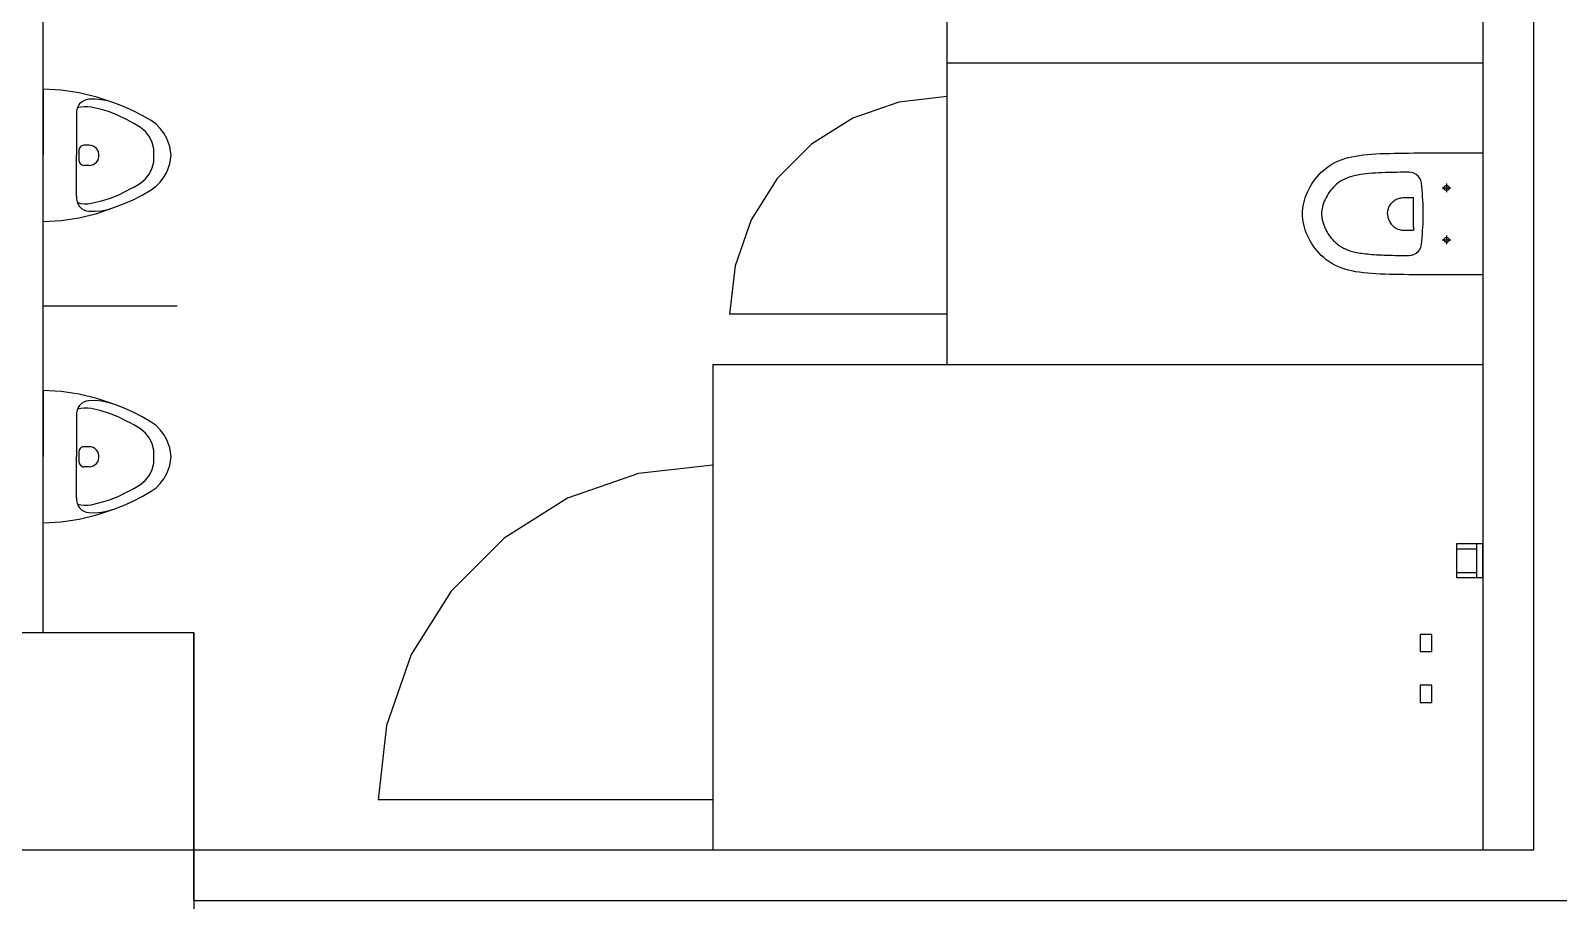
# Model space of a CAD drawing. Header units: centimetres. Extents: x 0 to 12606, y -30 to 2970.
# Drawn here: x 1705.4 to 1933.5, y 1271.8 to 1401.7 of the extents above; entities that cross this region are included whole.
import ezdxf

# ---------------------------------------------------------------- set-up
doc = ezdxf.new("R2010")
doc.units = ezdxf.units.CM
doc.layers.add('SCOTT-MIMARI', color=8, linetype='CONTINUOUS')

msp = doc.modelspace()

# ---------------------------------------------------------------- linework, layer by layer
at = {"layer": 'SCOTT-MIMARI'}
for p, q in [((1842.24, 1396.8), (1842.24, 1441.8)), ((1922.24, 1396.8), (1842.24, 1396.8)), ((1842.24, 1351.8), (1842.24, 1396.8)), ((1707.24, 1392.92), (1707.24, 1383.05)), ((1712.24, 1389.21), (1712.24, 1383.05)), ((1707.24, 1373.17), (1707.24, 1383.05)), ((1712.24, 1376.88), (1712.24, 1383.05)), ((1712.59, 1383.78), (1712.59, 1382.28)), ((1714.09, 1384.53), (1713.34, 1384.53)), ((1901.06, 1382.37), (1901.57, 1382.54)), ((1901.57, 1382.54), (1902.1, 1382.69)), ((1902.1, 1382.69), (1902.64, 1382.82)), ((1902.64, 1382.82), (1903.21, 1382.93)), ((1903.21, 1382.93), (1903.78, 1383.02)), ((1903.78, 1383.02), (1904.37, 1383.1)), ((1904.37, 1383.1), (1904.98, 1383.16)), ((1904.98, 1383.16), (1905.6, 1383.21)), ((1905.6, 1383.21), (1906.24, 1383.25)), ((1906.24, 1383.25), (1906.89, 1383.29)), ((1906.89, 1383.29), (1907.55, 1383.31)), ((1907.55, 1383.31), (1908.24, 1383.33)), ((1908.24, 1383.33), (1908.94, 1383.35)), ((1908.94, 1383.35), (1909.65, 1383.37)), ((1909.65, 1383.37), (1910.39, 1383.38)), ((1910.39, 1383.38), (1911.15, 1383.38)), ((1911.15, 1383.38), (1911.92, 1383.39)), ((1911.92, 1383.39), (1913.55, 1383.4)), ((1913.55, 1383.4), (1915.27, 1383.41)), ((1915.27, 1383.41), (1922.24, 1383.42)), ((1922.24, 1365.17), (1922.24, 1383.42)), ((1714.09, 1381.53), (1713.34, 1381.53)), ((1897.44, 1379.82), (1897.75, 1380.17)), ((1897.75, 1380.17), (1898.08, 1380.51)), ((1898.08, 1380.51), (1898.44, 1380.83)), ((1898.44, 1380.83), (1898.82, 1381.14)), ((1898.82, 1381.14), (1899.22, 1381.43)), ((1899.22, 1381.43), (1899.65, 1381.7)), ((1899.65, 1381.7), (1900.1, 1381.95)), ((1900.1, 1381.95), (1900.57, 1382.17)), ((1900.57, 1382.17), (1901.06, 1382.37)), ((1903.95, 1380.16), (1903.54, 1380.09)), ((1904.37, 1380.22), (1903.95, 1380.16)), ((1904.8, 1380.27), (1904.37, 1380.22)), ((1905.25, 1380.31), (1904.8, 1380.27)), ((1905.71, 1380.35), (1905.25, 1380.31)), ((1906.18, 1380.38), (1905.71, 1380.35)), ((1906.66, 1380.41), (1906.18, 1380.38)), ((1907.14, 1380.43), (1906.66, 1380.41)), ((1907.65, 1380.45), (1907.14, 1380.43)), ((1908.18, 1380.47), (1907.65, 1380.45)), ((1908.73, 1380.48), (1908.18, 1380.47)), ((1909.3, 1380.49), (1908.73, 1380.48)), ((1909.9, 1380.5), (1909.3, 1380.49)), ((1910.51, 1380.51), (1909.9, 1380.5)), ((1911.15, 1380.52), (1910.51, 1380.51)), ((1896.01, 1377.52), (1896.2, 1377.92)), ((1896.2, 1377.92), (1896.4, 1378.31)), ((1896.4, 1378.31), (1896.63, 1378.7)), ((1896.63, 1378.7), (1896.88, 1379.08)), ((1896.88, 1379.08), (1897.15, 1379.45)), ((1897.15, 1379.45), (1897.44, 1379.82)), ((1899.68, 1378.05), (1899.47, 1377.8)), ((1899.9, 1378.29), (1899.68, 1378.05)), ((1900.13, 1378.52), (1899.9, 1378.29)), ((1900.37, 1378.73), (1900.13, 1378.52)), ((1900.62, 1378.93), (1900.37, 1378.73)), ((1900.89, 1379.12), (1900.62, 1378.93)), ((1901.17, 1379.29), (1900.89, 1379.12)), ((1901.46, 1379.44), (1901.17, 1379.29)), ((1901.77, 1379.58), (1901.46, 1379.44)), ((1902.09, 1379.71), (1901.77, 1379.58)), ((1902.43, 1379.82), (1902.09, 1379.71)), ((1902.79, 1379.92), (1902.43, 1379.82)), ((1903.16, 1380.01), (1902.79, 1379.92)), ((1903.54, 1380.09), (1903.16, 1380.01)), ((1913.08, 1378.37), (1913.02, 1378.88)), ((1913.13, 1377.87), (1913.08, 1378.37)), ((1916.15, 1378.17), (1917.43, 1378.17)), ((1916.79, 1378.81), (1916.79, 1377.53)), ((1895.38, 1375.47), (1895.46, 1375.88)), ((1895.46, 1375.88), (1895.57, 1376.29)), ((1895.57, 1376.29), (1895.69, 1376.7)), ((1895.69, 1376.7), (1895.84, 1377.11)), ((1895.84, 1377.11), (1896.01, 1377.52)), ((1898.33, 1375.61), (1898.26, 1375.33)), ((1898.42, 1375.89), (1898.33, 1375.61)), ((1898.53, 1376.17), (1898.42, 1375.89)), ((1898.65, 1376.45), (1898.53, 1376.17)), ((1898.79, 1376.73), (1898.65, 1376.45)), ((1898.94, 1377), (1898.79, 1376.73)), ((1899.1, 1377.28), (1898.94, 1377)), ((1899.28, 1377.54), (1899.1, 1377.28)), ((1899.47, 1377.8), (1899.28, 1377.54)), ((1908.33, 1375.56), (1908.42, 1375.7)), ((1908.42, 1375.7), (1908.52, 1375.83)), ((1908.52, 1375.83), (1908.63, 1375.95)), ((1908.63, 1375.95), (1908.74, 1376.07)), ((1908.74, 1376.07), (1908.87, 1376.18)), ((1908.87, 1376.18), (1908.99, 1376.28)), ((1908.99, 1376.28), (1909.13, 1376.37)), ((1909.13, 1376.37), (1909.28, 1376.45)), ((1909.28, 1376.45), (1909.43, 1376.52)), ((1909.43, 1376.52), (1909.59, 1376.59)), ((1909.59, 1376.59), (1909.75, 1376.64)), ((1909.75, 1376.64), (1909.93, 1376.68)), ((1909.93, 1376.68), (1910.11, 1376.71)), ((1910.11, 1376.71), (1910.3, 1376.73)), ((1910.3, 1376.73), (1910.49, 1376.73)), ((1910.49, 1376.73), (1911.85, 1376.72)), ((1911.85, 1376.22), (1911.85, 1376.72)), ((1911.86, 1376), (1911.85, 1376.22)), ((1911.86, 1375.13), (1911.86, 1376)), ((1913.18, 1377.36), (1913.13, 1377.87)), ((1913.21, 1376.85), (1913.18, 1377.36)), ((1913.24, 1376.34), (1913.21, 1376.85)), ((1913.27, 1375.83), (1913.24, 1376.34)), ((1913.29, 1375.32), (1913.27, 1375.83)), ((1895.28, 1374.3), (1895.29, 1374.64)), ((1895.29, 1373.95), (1895.28, 1374.3)), ((1895.29, 1374.64), (1895.32, 1375.05)), ((1895.32, 1373.54), (1895.29, 1373.95)), ((1895.32, 1375.05), (1895.38, 1375.47)), ((1895.38, 1373.13), (1895.32, 1373.54)), ((1898.16, 1374.8), (1898.13, 1374.55)), ((1898.13, 1374.55), (1898.13, 1374.3)), ((1898.13, 1374.3), (1898.13, 1374.18)), ((1898.13, 1374.18), (1898.13, 1374.06)), ((1898.13, 1374.06), (1898.14, 1373.94)), ((1898.14, 1373.94), (1898.16, 1373.81)), ((1898.2, 1375.06), (1898.16, 1374.8)), ((1898.16, 1373.81), (1898.17, 1373.68)), ((1898.17, 1373.68), (1898.2, 1373.55)), ((1898.26, 1375.33), (1898.2, 1375.06)), ((1898.2, 1373.55), (1898.22, 1373.41)), ((1898.22, 1373.41), (1898.26, 1373.27)), ((1907.98, 1374.46), (1908, 1374.63)), ((1907.98, 1374.3), (1907.98, 1374.46)), ((1907.98, 1374.3), (1907.98, 1374.13)), ((1907.98, 1374.13), (1908, 1373.97)), ((1908, 1374.63), (1908.03, 1374.79)), ((1908, 1373.97), (1908.03, 1373.8)), ((1908.03, 1374.79), (1908.07, 1374.95)), ((1908.03, 1373.8), (1908.07, 1373.64)), ((1908.07, 1374.95), (1908.12, 1375.11)), ((1908.07, 1373.64), (1908.12, 1373.48)), ((1908.12, 1375.11), (1908.18, 1375.27)), ((1908.12, 1373.48), (1908.18, 1373.33)), ((1908.18, 1375.27), (1908.25, 1375.42)), ((1908.18, 1373.33), (1908.25, 1373.18)), ((1908.25, 1375.42), (1908.33, 1375.56)), ((1911.86, 1374.09), (1911.86, 1375.13)), ((1911.86, 1373.25), (1911.86, 1374.09)), ((1913.3, 1374.81), (1913.29, 1375.32)), ((1913.29, 1373.28), (1913.3, 1373.79)), ((1913.3, 1374.3), (1913.3, 1374.81)), ((1913.3, 1373.79), (1913.3, 1374.3)), ((1895.46, 1372.72), (1895.38, 1373.13)), ((1895.57, 1372.3), (1895.46, 1372.72)), ((1895.69, 1371.89), (1895.57, 1372.3)), ((1895.84, 1371.48), (1895.69, 1371.89)), ((1896.01, 1371.08), (1895.84, 1371.48)), ((1896.2, 1370.68), (1896.01, 1371.08)), ((1898.26, 1373.27), (1898.29, 1373.12)), ((1898.29, 1373.12), (1898.34, 1372.97)), ((1898.34, 1372.97), (1898.39, 1372.81)), ((1898.39, 1372.81), (1898.44, 1372.66)), ((1898.44, 1372.66), (1898.5, 1372.5)), ((1898.5, 1372.5), (1898.57, 1372.33)), ((1898.57, 1372.33), (1898.64, 1372.17)), ((1898.64, 1372.17), (1898.71, 1372.01)), ((1898.71, 1372.01), (1898.79, 1371.85)), ((1898.79, 1371.85), (1898.88, 1371.7)), ((1898.88, 1371.7), (1898.97, 1371.54)), ((1898.97, 1371.54), (1899.06, 1371.38)), ((1899.06, 1371.38), (1899.16, 1371.23)), ((1899.16, 1371.23), (1899.26, 1371.08)), ((1899.26, 1371.08), (1899.36, 1370.94)), ((1908.25, 1373.18), (1908.33, 1373.04)), ((1908.33, 1373.04), (1908.42, 1372.9)), ((1908.42, 1372.9), (1908.52, 1372.77)), ((1908.52, 1372.77), (1908.62, 1372.64)), ((1908.62, 1372.64), (1908.74, 1372.53)), ((1908.74, 1372.53), (1908.86, 1372.42)), ((1908.86, 1372.42), (1908.99, 1372.32)), ((1908.99, 1372.32), (1909.12, 1372.23)), ((1909.12, 1372.23), (1909.27, 1372.15)), ((1909.27, 1372.15), (1909.42, 1372.07)), ((1909.42, 1372.07), (1909.57, 1372.01)), ((1909.57, 1372.01), (1909.74, 1371.96)), ((1909.74, 1371.96), (1909.92, 1371.91)), ((1909.92, 1371.91), (1910.1, 1371.88)), ((1910.1, 1371.88), (1910.29, 1371.87)), ((1910.29, 1371.87), (1910.48, 1371.86)), ((1910.48, 1371.86), (1911.85, 1371.87)), ((1911.85, 1372.37), (1911.86, 1373.25)), ((1911.85, 1372.37), (1911.85, 1371.87)), ((1913.13, 1370.73), (1913.18, 1371.24)), ((1913.18, 1371.24), (1913.21, 1371.75)), ((1913.21, 1371.75), (1913.24, 1372.25)), ((1913.24, 1372.25), (1913.27, 1372.76)), ((1913.27, 1372.76), (1913.29, 1373.28)), ((1916.79, 1371.06), (1916.79, 1369.78)), ((1896.4, 1370.28), (1896.2, 1370.68)), ((1896.63, 1369.9), (1896.4, 1370.28)), ((1896.88, 1369.51), (1896.63, 1369.9)), ((1897.15, 1369.14), (1896.88, 1369.51)), ((1897.44, 1368.77), (1897.15, 1369.14)), ((1897.75, 1368.42), (1897.44, 1368.77)), ((1899.36, 1370.94), (1899.47, 1370.8)), ((1899.47, 1370.8), (1899.57, 1370.66)), ((1899.57, 1370.66), (1899.68, 1370.53)), ((1899.68, 1370.53), (1899.8, 1370.41)), ((1899.8, 1370.41), (1899.91, 1370.29)), ((1899.91, 1370.29), (1900.03, 1370.17)), ((1900.03, 1370.17), (1900.14, 1370.06)), ((1900.14, 1370.06), (1900.26, 1369.96)), ((1900.26, 1369.96), (1900.38, 1369.85)), ((1900.38, 1369.85), (1900.5, 1369.76)), ((1900.5, 1369.76), (1900.62, 1369.67)), ((1900.62, 1369.67), (1900.74, 1369.58)), ((1900.74, 1369.58), (1900.87, 1369.49)), ((1900.87, 1369.49), (1900.99, 1369.41)), ((1900.99, 1369.41), (1901.12, 1369.33)), ((1901.12, 1369.33), (1901.26, 1369.26)), ((1901.26, 1369.26), (1901.4, 1369.18)), ((1901.4, 1369.18), (1901.54, 1369.12)), ((1901.54, 1369.12), (1901.68, 1369.05)), ((1901.68, 1369.05), (1901.83, 1368.98)), ((1901.83, 1368.98), (1901.99, 1368.92)), ((1901.99, 1368.92), (1902.16, 1368.86)), ((1902.16, 1368.86), (1902.34, 1368.8)), ((1902.34, 1368.8), (1902.52, 1368.74)), ((1913.02, 1369.71), (1913.08, 1370.22)), ((1913.08, 1370.22), (1913.13, 1370.73)), ((1916.15, 1370.42), (1917.43, 1370.42)), ((1898.08, 1368.08), (1897.75, 1368.42)), ((1898.44, 1367.76), (1898.08, 1368.08)), ((1898.82, 1367.45), (1898.44, 1367.76)), ((1899.22, 1367.16), (1898.82, 1367.45)), ((1899.65, 1366.89), (1899.22, 1367.16)), ((1900.1, 1366.65), (1899.65, 1366.89)), ((1900.57, 1366.42), (1900.1, 1366.65)), ((1902.52, 1368.74), (1902.72, 1368.69)), ((1902.72, 1368.69), (1902.93, 1368.64)), ((1902.93, 1368.64), (1903.14, 1368.59)), ((1903.14, 1368.59), (1903.37, 1368.54)), ((1903.37, 1368.54), (1903.61, 1368.49)), ((1903.61, 1368.49), (1903.86, 1368.45)), ((1903.86, 1368.45), (1904.13, 1368.41)), ((1904.13, 1368.41), (1904.4, 1368.37)), ((1904.4, 1368.37), (1904.69, 1368.34)), ((1904.69, 1368.34), (1904.98, 1368.31)), ((1904.98, 1368.31), (1905.3, 1368.28)), ((1905.3, 1368.28), (1905.62, 1368.25)), ((1905.62, 1368.25), (1905.96, 1368.23)), ((1905.96, 1368.23), (1906.31, 1368.2)), ((1906.31, 1368.2), (1906.67, 1368.18)), ((1906.67, 1368.18), (1907.05, 1368.17)), ((1907.05, 1368.17), (1907.44, 1368.15)), ((1907.44, 1368.15), (1907.85, 1368.14)), ((1907.85, 1368.14), (1908.28, 1368.12)), ((1908.28, 1368.12), (1908.72, 1368.11)), ((1908.72, 1368.11), (1909.17, 1368.1)), ((1909.17, 1368.1), (1909.64, 1368.09)), ((1909.64, 1368.09), (1910.13, 1368.09)), ((1910.13, 1368.09), (1910.63, 1368.08)), ((1910.63, 1368.08), (1911.15, 1368.08)), ((1901.06, 1366.22), (1900.57, 1366.42)), ((1901.57, 1366.05), (1901.06, 1366.22)), ((1902.1, 1365.9), (1901.57, 1366.05)), ((1902.64, 1365.77), (1902.1, 1365.9)), ((1903.21, 1365.66), (1902.64, 1365.77)), ((1903.78, 1365.57), (1903.21, 1365.66)), ((1904.37, 1365.49), (1903.78, 1365.57)), ((1904.98, 1365.43), (1904.37, 1365.49)), ((1905.6, 1365.38), (1904.98, 1365.43)), ((1906.24, 1365.34), (1905.6, 1365.38)), ((1906.89, 1365.31), (1906.24, 1365.34)), ((1907.55, 1365.28), (1906.89, 1365.31)), ((1908.24, 1365.26), (1907.55, 1365.28)), ((1908.94, 1365.24), (1908.24, 1365.26)), ((1909.65, 1365.23), (1908.94, 1365.24)), ((1910.39, 1365.22), (1909.65, 1365.23)), ((1911.15, 1365.21), (1910.39, 1365.22)), ((1911.92, 1365.2), (1911.15, 1365.21)), ((1913.55, 1365.19), (1911.92, 1365.2)), ((1916.17, 1365.18), (1913.55, 1365.19)), ((1922.24, 1365.17), (1916.17, 1365.18)), ((1807.24, 1351.8), (1922.24, 1351.8)), ((1807.24, 1351.8), (1807.24, 1279.3)), ((1707.24, 1347.92), (1707.24, 1338.05)), ((1712.24, 1344.21), (1712.24, 1338.05)), ((1714.09, 1339.53), (1713.34, 1339.53)), ((1707.24, 1328.17), (1707.24, 1338.05)), ((1712.24, 1331.88), (1712.24, 1338.05)), ((1712.59, 1338.78), (1712.59, 1337.28)), ((1714.09, 1336.53), (1713.34, 1336.53)), ((1729.74, 1279.3), (1729.74, 1311.8)), ((1729.74, 1271.8), (1729.74, 1279.3)), ((1729.74, 1271.8), (2022.24, 1271.8))]:
    msp.add_line(p, q, dxfattribs=at)
for points in [[(1703.49, 1668.05), (1929.74, 1668.05), (1929.74, 1279.3), (1703.49, 1279.3), (1703.49, 1668.05)], [(1922.24, 1279.3), (1922.24, 1531.8)], [(1707.24, 1311.8), (1707.24, 1499.3)], [(1717.81, 1390.87), (1715.25, 1391.74), (1712.62, 1392.37), (1709.94, 1392.77), (1707.24, 1392.92)], [(1842.24, 1391.8), (1835.01, 1390.98), (1828.14, 1388.58), (1821.97, 1384.71), (1816.83, 1379.56), (1812.96, 1373.4), (1810.55, 1366.53), (1809.74, 1359.3)], [(1714.08, 1391.4), (1713.69, 1391.34), (1713.32, 1391.19), (1712.98, 1390.98), (1712.69, 1390.7), (1712.47, 1390.37), (1712.31, 1390), (1712.24, 1389.61), (1712.24, 1389.21)], [(1714.4, 1390.22), (1713.9, 1390.29), (1713.39, 1390.29), (1712.89, 1390.24), (1712.41, 1390.12)], [(1717.81, 1390.87), (1716.91, 1391.15), (1715.98, 1391.33), (1715.03, 1391.41), (1714.08, 1391.4)], [(1719.71, 1388.36), (1718.44, 1388.99), (1717.13, 1389.51), (1715.78, 1389.92), (1714.4, 1390.22)], [(1723.38, 1388.21), (1722.04, 1388.98), (1720.67, 1389.69), (1719.26, 1390.32), (1717.81, 1390.87)], [(1721.79, 1387.19), (1721.28, 1387.5), (1720.76, 1387.79), (1720.24, 1388.08), (1719.71, 1388.36)], [(1723.78, 1383.05), (1723.76, 1384.01), (1723.53, 1384.94), (1723.12, 1385.81), (1722.53, 1386.57), (1721.79, 1387.19)], [(1725.7, 1385.56), (1725.27, 1386.35), (1724.73, 1387.06), (1724.1, 1387.68), (1723.38, 1388.21)], [(1725.7, 1380.53), (1726.18, 1381.75), (1726.34, 1383.05), (1726.18, 1384.35), (1725.7, 1385.56)], [(1713.34, 1384.53), (1713.17, 1384.51), (1713.01, 1384.46), (1712.87, 1384.37), (1712.75, 1384.25), (1712.66, 1384.11), (1712.61, 1383.95), (1712.59, 1383.78)], [(1714.09, 1381.53), (1714.4, 1381.57), (1714.7, 1381.66), (1714.97, 1381.82), (1715.2, 1382.03), (1715.39, 1382.28), (1715.51, 1382.57), (1715.58, 1382.88), (1715.58, 1383.19), (1715.51, 1383.5), (1715.39, 1383.78), (1715.2, 1384.04), (1714.97, 1384.25), (1714.7, 1384.4), (1714.4, 1384.5), (1714.09, 1384.53)], [(1721.79, 1378.9), (1722.53, 1379.52), (1723.12, 1380.28), (1723.53, 1381.15), (1723.76, 1382.08), (1723.78, 1383.05)], [(1712.59, 1382.28), (1712.61, 1382.12), (1712.66, 1381.96), (1712.75, 1381.82), (1712.87, 1381.7), (1713.01, 1381.61), (1713.17, 1381.55), (1713.34, 1381.53)], [(1723.38, 1377.89), (1724.1, 1378.41), (1724.73, 1379.03), (1725.27, 1379.75), (1725.7, 1380.53)], [(1913.02, 1378.88), (1912.93, 1379.26), (1912.77, 1379.61), (1912.54, 1379.92), (1912.25, 1380.17), (1911.91, 1380.36), (1911.54, 1380.48), (1911.15, 1380.52)], [(1717.81, 1375.22), (1719.26, 1375.77), (1720.67, 1376.41), (1722.04, 1377.11), (1723.38, 1377.89)], [(1719.71, 1377.73), (1720.24, 1378.01), (1720.76, 1378.3), (1721.28, 1378.6), (1721.79, 1378.9)], [(1712.24, 1376.88), (1712.24, 1376.48), (1712.31, 1376.09), (1712.47, 1375.72), (1712.69, 1375.39), (1712.98, 1375.11), (1713.32, 1374.9), (1713.69, 1374.76), (1714.08, 1374.69)], [(1712.41, 1375.98), (1712.89, 1375.86), (1713.39, 1375.8), (1713.9, 1375.81), (1714.4, 1375.88)], [(1714.4, 1375.88), (1715.78, 1376.18), (1717.13, 1376.59), (1718.44, 1377.11), (1719.71, 1377.73)], [(1707.24, 1373.17), (1709.94, 1373.32), (1712.62, 1373.72), (1715.25, 1374.35), (1717.81, 1375.22)], [(1714.08, 1374.69), (1715.03, 1374.68), (1715.98, 1374.76), (1716.91, 1374.94), (1717.81, 1375.22)], [(1911.15, 1368.08), (1911.54, 1368.11), (1911.91, 1368.23), (1912.25, 1368.42), (1912.54, 1368.67), (1912.77, 1368.98), (1912.93, 1369.34), (1913.02, 1369.71)], [(1707.24, 1360.55), (1727.24, 1360.55)], [(1842.24, 1359.3), (1809.74, 1359.3)], [(1717.81, 1345.87), (1715.25, 1346.74), (1712.62, 1347.37), (1709.94, 1347.77), (1707.24, 1347.92)], [(1714.08, 1346.4), (1713.69, 1346.34), (1713.32, 1346.19), (1712.98, 1345.98), (1712.69, 1345.7), (1712.47, 1345.37), (1712.31, 1345), (1712.24, 1344.61), (1712.24, 1344.21)], [(1717.81, 1345.87), (1716.91, 1346.15), (1715.98, 1346.33), (1715.03, 1346.41), (1714.08, 1346.4)], [(1714.4, 1345.22), (1713.9, 1345.29), (1713.39, 1345.29), (1712.89, 1345.24), (1712.41, 1345.12)], [(1719.71, 1343.36), (1718.44, 1343.99), (1717.13, 1344.51), (1715.78, 1344.92), (1714.4, 1345.22)], [(1723.38, 1343.21), (1722.04, 1343.98), (1720.67, 1344.69), (1719.26, 1345.32), (1717.81, 1345.87)], [(1721.79, 1342.19), (1721.28, 1342.5), (1720.76, 1342.79), (1720.24, 1343.08), (1719.71, 1343.36)], [(1723.78, 1338.05), (1723.76, 1339.01), (1723.53, 1339.94), (1723.12, 1340.81), (1722.53, 1341.57), (1721.79, 1342.19)], [(1725.7, 1340.56), (1725.27, 1341.35), (1724.73, 1342.06), (1724.1, 1342.68), (1723.38, 1343.21)], [(1713.34, 1339.53), (1713.17, 1339.51), (1713.01, 1339.46), (1712.87, 1339.37), (1712.75, 1339.25), (1712.66, 1339.11), (1712.61, 1338.95), (1712.59, 1338.78)], [(1714.09, 1336.53), (1714.4, 1336.57), (1714.7, 1336.66), (1714.97, 1336.82), (1715.2, 1337.03), (1715.39, 1337.28), (1715.51, 1337.57), (1715.58, 1337.88), (1715.58, 1338.19), (1715.51, 1338.5), (1715.39, 1338.78), (1715.2, 1339.04), (1714.97, 1339.25), (1714.7, 1339.4), (1714.4, 1339.5), (1714.09, 1339.53)], [(1725.7, 1335.53), (1726.18, 1336.75), (1726.34, 1338.05), (1726.18, 1339.35), (1725.7, 1340.56)], [(1712.59, 1337.28), (1712.61, 1337.12), (1712.66, 1336.96), (1712.75, 1336.82), (1712.87, 1336.7), (1713.01, 1336.61), (1713.17, 1336.55), (1713.34, 1336.53)], [(1721.79, 1333.9), (1722.53, 1334.52), (1723.12, 1335.28), (1723.53, 1336.15), (1723.76, 1337.08), (1723.78, 1338.05)], [(1723.38, 1332.89), (1724.1, 1333.41), (1724.73, 1334.03), (1725.27, 1334.75), (1725.7, 1335.53)], [(1807.24, 1336.8), (1796.11, 1335.54), (1785.54, 1331.85), (1776.06, 1325.89), (1768.15, 1317.97), (1762.19, 1308.49), (1758.49, 1297.92), (1757.24, 1286.8)], [(1714.4, 1330.88), (1715.78, 1331.18), (1717.13, 1331.59), (1718.44, 1332.11), (1719.71, 1332.73)], [(1717.81, 1330.22), (1719.26, 1330.77), (1720.67, 1331.41), (1722.04, 1332.11), (1723.38, 1332.89)], [(1719.71, 1332.73), (1720.24, 1333.01), (1720.76, 1333.3), (1721.28, 1333.6), (1721.79, 1333.9)], [(1707.24, 1328.17), (1709.94, 1328.32), (1712.62, 1328.72), (1715.25, 1329.35), (1717.81, 1330.22)], [(1712.24, 1331.88), (1712.24, 1331.48), (1712.31, 1331.09), (1712.47, 1330.72), (1712.69, 1330.39), (1712.98, 1330.11), (1713.32, 1329.9), (1713.69, 1329.76), (1714.08, 1329.69)], [(1712.41, 1330.98), (1712.89, 1330.86), (1713.39, 1330.8), (1713.9, 1330.81), (1714.4, 1330.88)], [(1714.08, 1329.69), (1715.03, 1329.68), (1715.98, 1329.76), (1716.91, 1329.94), (1717.81, 1330.22)], [(1922.2, 1325.02), (1918.27, 1325.02), (1918.27, 1319.99), (1922.2, 1319.99), (1922.2, 1325.02), (1922.2, 1325.02)], [(1921.28, 1325.02), (1918.27, 1325.02), (1918.27, 1319.99), (1921.28, 1319.99), (1921.28, 1325.02), (1921.28, 1325.02)], [(1921.28, 1324.25), (1918.27, 1324.25), (1918.27, 1320.75), (1921.28, 1320.75), (1921.28, 1324.25), (1921.28, 1324.25)], [(1729.74, 1261.8), (1699.74, 1261.8), (1699.74, 1311.8), (1729.74, 1311.8), (1729.74, 1261.8)], [(1914.6, 1311.48), (1912.83, 1311.48), (1912.83, 1308.94), (1914.6, 1308.94), (1914.6, 1311.48), (1914.6, 1311.48)], [(1914.6, 1303.92), (1912.83, 1303.92), (1912.83, 1301.37), (1914.6, 1301.37), (1914.6, 1303.92), (1914.6, 1303.92)], [(1807.24, 1286.8), (1757.24, 1286.8)]]:
    msp.add_lwpolyline(points, dxfattribs=at)
for centre in [(1916.79, 1378.17), (1916.79, 1370.42)]:
    msp.add_circle(centre, 0.375, dxfattribs=at)

doc.saveas('drawing.dxf')
